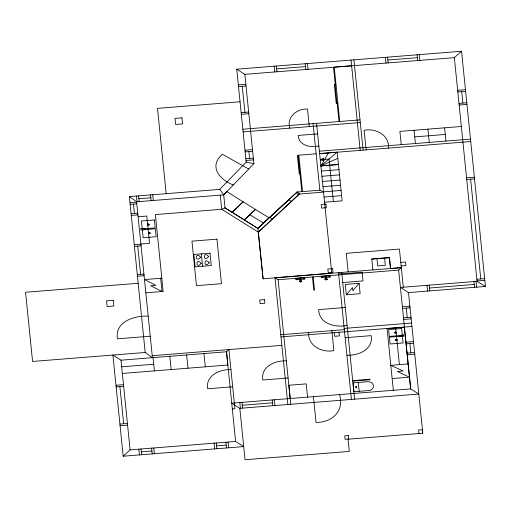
<?xml version="1.0" encoding="UTF-8"?>
<svg xmlns="http://www.w3.org/2000/svg" width="511" height="511" viewBox="0 0 511 511"><rect width="100%" height="100%" fill="white"/><g stroke="black" fill="none" stroke-linecap="round" stroke-linejoin="round"><path stroke-width="0.77" d="M328.413 152.878L320.882 165.954L338.461 164.497L320.876 165.896M359.08 283.318L352.884 290.733L352.564 287.565L346.349 294.79L345.295 284.416L359.08 283.318L360.134 293.691L346.349 294.79M136.59 201.813L152.425 357.681L145.201 352.469L129.366 196.601L136.59 201.813L223.716 194.863L226.788 191.504L243.038 201.826L232.313 212.327L225.038 207.894M129.366 196.601L219.762 189.389L246.181 162.102L236.746 69.196L461.554 51.26L485.45 286.454L408.5 292.592L400.407 287.45L477.07 281.331L485.45 286.454M316.552 123.355L331.78 273.213L263.095 278.827L257.857 228.385L225.038 207.9L223.716 194.863L253.91 163.686L244.833 74.344L236.746 69.196M299.427 194.046L258.349 232.115L263.095 278.827M123.183 456.208L130.107 449.865L235.616 441.447L243.709 446.588L123.183 456.208L112.905 355.043L120.998 360.191L226.507 351.772L228.902 349.575L234.913 408.723L232.313 408.928M287.878 404.495L274.995 277.748L278.112 279.728L398.65 270.108L401.314 267.668L390.576 268.479L389.471 257.576L371.778 258.988L372.883 269.891M244.833 74.344L454.343 57.628L461.554 51.26M324.568 202.228L342.146 200.823L337.203 152.15L320.882 165.954L337.828 158.327M297.185 191.995L257.857 228.385L244.367 220.011L255.468 209.478L269.016 217.788L257.914 228.321L297.051 192.015L319.848 190.194L323.54 192.11L297.261 194.225L297.032 192.027L299.702 193.682L258.279 232.122L221.685 209.286L155.37 214.575L163.169 291.436L145.846 292.816M225.038 207.9L221.685 209.286L220.254 195.138M337.203 152.15L319.624 153.613L470.727 141.553M320.256 159.783L329.039 159.049L333.357 201.526M276.649 68.908L305.591 66.596M387.862 60.036L417.391 57.679M351.549 65.753L334.226 67.139L339.751 121.497M238.343 84.928L245.848 84.334M238.509 86.589L246.015 85.989M336.053 85.113L335.331 85.171L333.511 67.267M240.055 101.785L157.503 108.37L166.171 193.663M457.658 90.294L465.457 89.668M457.83 91.948L465.623 91.328M337.835 102.647L337.113 102.705L339.029 121.554M241.16 112.631L248.665 112.037M241.326 114.292L248.831 113.691M458.993 103.388L466.786 102.762M459.159 105.042L466.958 104.416M242.846 129.232L360.025 119.881M243.115 131.883L360.293 122.538M317.625 133.882L298.252 135.428C298.641 145.744 310.733 147.762 318.858 146.044M461.337 126.492L399.902 131.391L401.25 144.651M244.973 150.215L252.485 149.621M414.728 136.891L445.26 134.457M245.146 151.876L252.651 151.275M319.381 151.179L470.484 139.126M245.848 158.793L253.354 158.193M316.156 153.805L298.833 155.184L302.531 191.587M246.015 160.448L253.52 159.854M321.4 171.089L338.985 169.684M299.931 173.216L300.653 173.159M299.951 173.804L299.229 173.861L297.357 155.433L298.079 155.376L301.803 191.644M321.93 176.282L339.515 174.877M322.454 181.469L340.039 180.064M138.877 198.741L150.854 197.783M322.984 186.662L340.569 185.257M129.992 202.739L136.629 202.209M130.158 204.394L136.801 203.863M466.556 177.815L474.349 177.196M466.722 179.476L474.521 178.85M323.514 191.849L341.093 190.443M324.038 197.035L341.623 195.636M131.11 213.783L137.753 213.253M131.282 215.438L137.919 214.907M138.104 216.734L146.766 216.044L149.538 243.332L140.876 244.022M134.252 244.712L140.895 244.181M134.425 246.366L141.062 245.836M210.053 253.169L193.88 254.459L195.138 266.831L211.305 265.541L209.964 253.098M137.293 274.592L143.93 274.062M137.459 276.247L144.102 275.716M371.791 259.122L389.369 257.723L390.461 268.486M161.834 278.176L144.498 279.562L155.887 285.336L150.688 285.745L162.102 291.519M138.187 283.266L25.55 292.26L32.583 361.456L145.201 352.469M400.771 262.367L405.536 261.983L405.9 265.599L401.141 265.982M274.995 277.748L401.314 267.668M341.846 273.8L362.107 272.184L362.989 280.916L342.728 282.532M300.002 279.447L295.818 279.779L295.684 278.431L304.805 277.703L304.946 279.051L300.787 279.383M325.494 277.416L321.31 277.748L321.17 276.4L330.298 275.672L330.432 277.019L326.274 277.352M300.046 279.868L300.826 279.804M325.539 277.831L326.312 277.773M476.859 279.262L484.658 278.636M477.025 280.916L484.824 280.296M429.483 288.025L474.246 284.455M148.209 316.188C134.591 315.421 114.547 321.579 117.447 338.825L150.247 336.206M345.27 307.507L318.64 309.628C319.081 323.923 335.491 327.819 347.09 325.456M402.374 306.792L409.886 306.198M402.547 308.452L410.052 307.852M403.492 317.797L411.004 317.203M403.664 319.458L411.17 318.858M344.19 328.413L411.598 323.029M280.788 334.711L344.312 329.64M281.012 336.921L411.943 326.472M404.399 327.212L387.076 328.599L393.342 390.289M345.136 337.726L371.171 335.65C373.624 349.435 358.313 355.79 346.912 355.222M152.227 355.694L281.868 345.347M405.97 342.198L413.482 341.603M406.143 343.858L413.648 343.258M121.675 366.815L153.709 364.26M122.346 373.445L227.855 365.026L226.507 351.772L235.616 441.447M286.352 360.868C275.244 360.325 260.444 366.623 262.833 380.005L288.095 377.987M407.088 353.146L414.593 352.545M407.254 354.806L414.76 354.206M230.94 369.645C219.883 369.127 205.313 375.528 207.69 388.775L232.684 386.782M115.978 385.262L123.483 384.662M116.144 386.923L123.656 386.322M390.806 365.32L408.129 363.934M352.692 380.599L370.015 379.213L370.073 379.769L352.75 381.149M392.154 378.574L409.477 377.195L397.309 371.459L403.198 370.992L390.806 365.339M358.262 382.471L353.069 382.886L353.97 391.72L366.598 390.711C376.524 391.158 375.131 379.916 365.704 381.902L358.262 382.471L359.163 391.305M410.716 388.903L231.726 403.185L239.819 408.334L418.809 394.051L410.716 388.903L398.65 270.108M242.252 405.242L272.478 402.828M119.919 424.073L127.424 423.478M120.091 425.733L127.597 425.133M141.279 451.871L151.927 451.021M216.575 445.86L226.188 445.094M246.181 162.102L253.91 163.686M248.716 169.052L222.362 154.271C208.264 166.299 219.768 179.949 233.297 184.969M341.929 274.631L338.525 272.676L351.402 399.43M249.917 214.741L263.465 223.058M291.385 201.398L288.734 199.731L269.725 217.367L272.382 219.034M219.762 189.389L223.716 194.863M461.727 91.635L462.889 103.075M470.618 179.163L480.762 278.949M454.343 57.628L477.07 281.331M476.118 281.408L476.699 287.15M473.953 281.58L474.534 287.323M444.589 127.827L445.937 141.081M427.918 129.155L429.266 142.416M419.263 54.632L419.85 60.381M417.097 54.805L417.679 60.553M414.057 130.26L415.405 143.521M429.195 285.151L429.777 290.893M427.03 285.323L427.611 291.066M387.574 57.162L388.156 62.91M385.403 57.334L385.99 63.083M408.5 292.592L422.795 433.245L348.048 439.211L349.288 451.424L245.044 459.74L239.819 408.334M422.648 433.168L422.303 429.732L418.643 430.019L418.994 433.456M406.302 308.152L407.248 317.503M409.899 343.558L410.838 352.846M403.3 287.214L399.423 249.074L346.266 253.315L348.151 271.884M388.558 148.113C389.478 134.974 375.674 127.967 364.126 130.299L366.119 149.902M404.329 327.136L410.665 388.909M395.667 327.832L399.41 364.63M384.585 258.017L385.326 265.292L377.686 265.905L376.952 258.623M353.925 59.844L363.097 150.145M351.038 60.074L360.21 150.375M341.706 272.42L354.583 399.174M339.017 332.291L339.381 335.906L334.622 336.283L334.258 332.667M329.371 275.748L329.512 277.096M307.462 63.556L308.05 69.298M313.09 123.63L319.854 190.201M339.56 394.581C344.497 411.112 332.061 422.603 316.034 422.412L313.422 396.67M305.297 63.728L305.878 69.47M331.863 330.636L333.894 350.623C322.083 352.973 307.801 345.985 308.625 332.489M326.133 276.004L326.331 277.907L327.27 279.249L326.248 280.002L324.9 279.44L325.552 277.971L325.354 276.068M309.283 126.607L307.501 109.054C297.057 108.485 286.409 117.032 289.814 128.159M322.122 276.323L322.288 277.671M313.166 276.93L314.514 290.184L313.792 290.242L312.445 276.988M303.879 277.78L304.019 279.127M300.647 278.035L300.838 279.939L301.777 281.286L300.564 282.053L299.414 281.472L300.059 280.002L299.868 278.099M276.362 66.034L276.943 71.783M296.635 278.361L296.802 279.702M274.196 66.206L274.777 71.955M307.545 397.136L306.198 383.882L288.875 385.262L290.222 398.516M278.112 279.728L290.765 404.265M274.356 399.787L274.937 405.53M242.265 86.289L244.91 112.331M248.895 151.575L249.598 158.493M272.191 399.96L272.772 405.702M241.965 402.368L242.546 408.117M239.8 402.54L240.381 408.289M228.059 442.047L228.641 447.796M225.894 442.219L226.475 447.968M201.302 253.788L202.56 266.199M216.281 442.992L216.862 448.735M214.115 443.165L214.697 448.907M203.966 353.567L205.307 366.828M186.643 354.947L187.984 368.207M169.837 356.288L171.185 369.549M152.725 194.736L153.306 200.478M160.665 278.271L162.013 291.526M150.56 194.908L151.141 200.657M144.92 229.643L144.785 228.321L140.742 228.641L140.876 229.969L155.338 228.749L156.142 236.708L143.15 237.743L142.345 229.784M138.59 195.866L139.171 201.609M153.038 357.63L154.386 370.89M136.424 196.039L137.005 201.781M133.48 204.132L134.431 213.515M137.746 246.104L140.614 274.324M153.798 447.975L154.386 453.717M151.633 448.147L152.221 453.889M140.985 448.997L141.566 454.739M138.82 449.169L139.401 454.911M120.998 360.185L130.107 449.865M119.9 386.623L123.675 423.772M200.568 257.218C194.768 264.091 195.055 250.416 200.568 257.218M208.648 256.573C202.854 263.446 203.142 249.77 208.648 256.573M201.193 263.408C195.4 270.274 195.681 256.599 201.193 263.408M209.28 262.763C203.48 269.629 203.768 255.954 209.28 262.763M301.758 281.248C300.487 282.532 297.261 280.961 301.758 281.222M148.95 224.604L148.305 225.019L147.775 224.54L148.42 224.118L148.95 224.604M396.491 332.648L395.373 333.376L394.447 332.54L395.571 331.805L396.491 332.648M397.239 339.994L396.121 340.722L395.195 339.879L396.319 339.151L397.239 339.994M150.253 233.144L149.129 233.878L148.203 233.035L149.327 232.301L150.253 233.144M147.596 224.08L147.366 224.789L148.267 225.357L149.384 224.629L148.465 223.78L147.596 224.08M395.029 332.31L395.412 333.044L396.057 332.623L395.029 332.31M395.776 339.655L396.159 340.383L396.804 339.968L395.776 339.655M149.812 233.125L149.174 233.54L148.644 233.061L149.289 232.639L149.812 233.125M243.108 201.819L232.045 212.314L244.354 219.864L255.417 209.369L243.108 201.819M327.244 279.223C325.948 280.501 322.748 278.891 327.251 279.21M323.284 158.193L320.544 159.758L323.572 160.844L323.284 158.193M297.153 278.872L296.731 279.038L297.153 278.872M322.645 276.841L322.224 277.007L322.645 276.841M303.949 278.463L303.502 278.367L303.949 278.463M329.442 276.432L328.995 276.33L329.442 276.432M335.056 84.673L334.341 84.73L336.251 103.535L336.973 103.478L335.056 84.673M181.916 117.83L175.005 118.38L175.624 124.441L182.529 123.892L181.916 117.83M325.961 204.1L321.202 204.483L321.566 208.092L326.331 207.715L325.961 204.1M154.411 219.947L141.419 220.982L142.23 228.947L155.223 227.906L154.411 219.947M216.951 239.161L191.951 241.154L196.473 285.668L221.474 283.675L216.951 239.161M332.61 268.614L327.851 268.997L328.215 272.612L332.98 272.229L332.61 268.614M113.276 300.27L106.537 300.807L107.118 306.543L113.857 306.006L113.276 300.27M264.494 299.606L259.729 299.983L260.099 303.598L264.858 303.215L264.494 299.606M401.601 328.509L388.609 329.544L389.312 336.41L402.298 335.369L401.601 328.509M403.747 335.012L399.704 335.337L399.838 336.66L403.882 336.34L403.747 335.012M402.406 336.091L389.408 337.126L390.11 343.992L403.102 342.951L402.406 336.091M356.48 386.361L355.611 386.431L355.752 387.83L356.627 387.766L356.48 386.361M348.4 435.576L344.753 435.87L345.097 439.307L348.751 439.013L348.4 435.576"/></g></svg>
